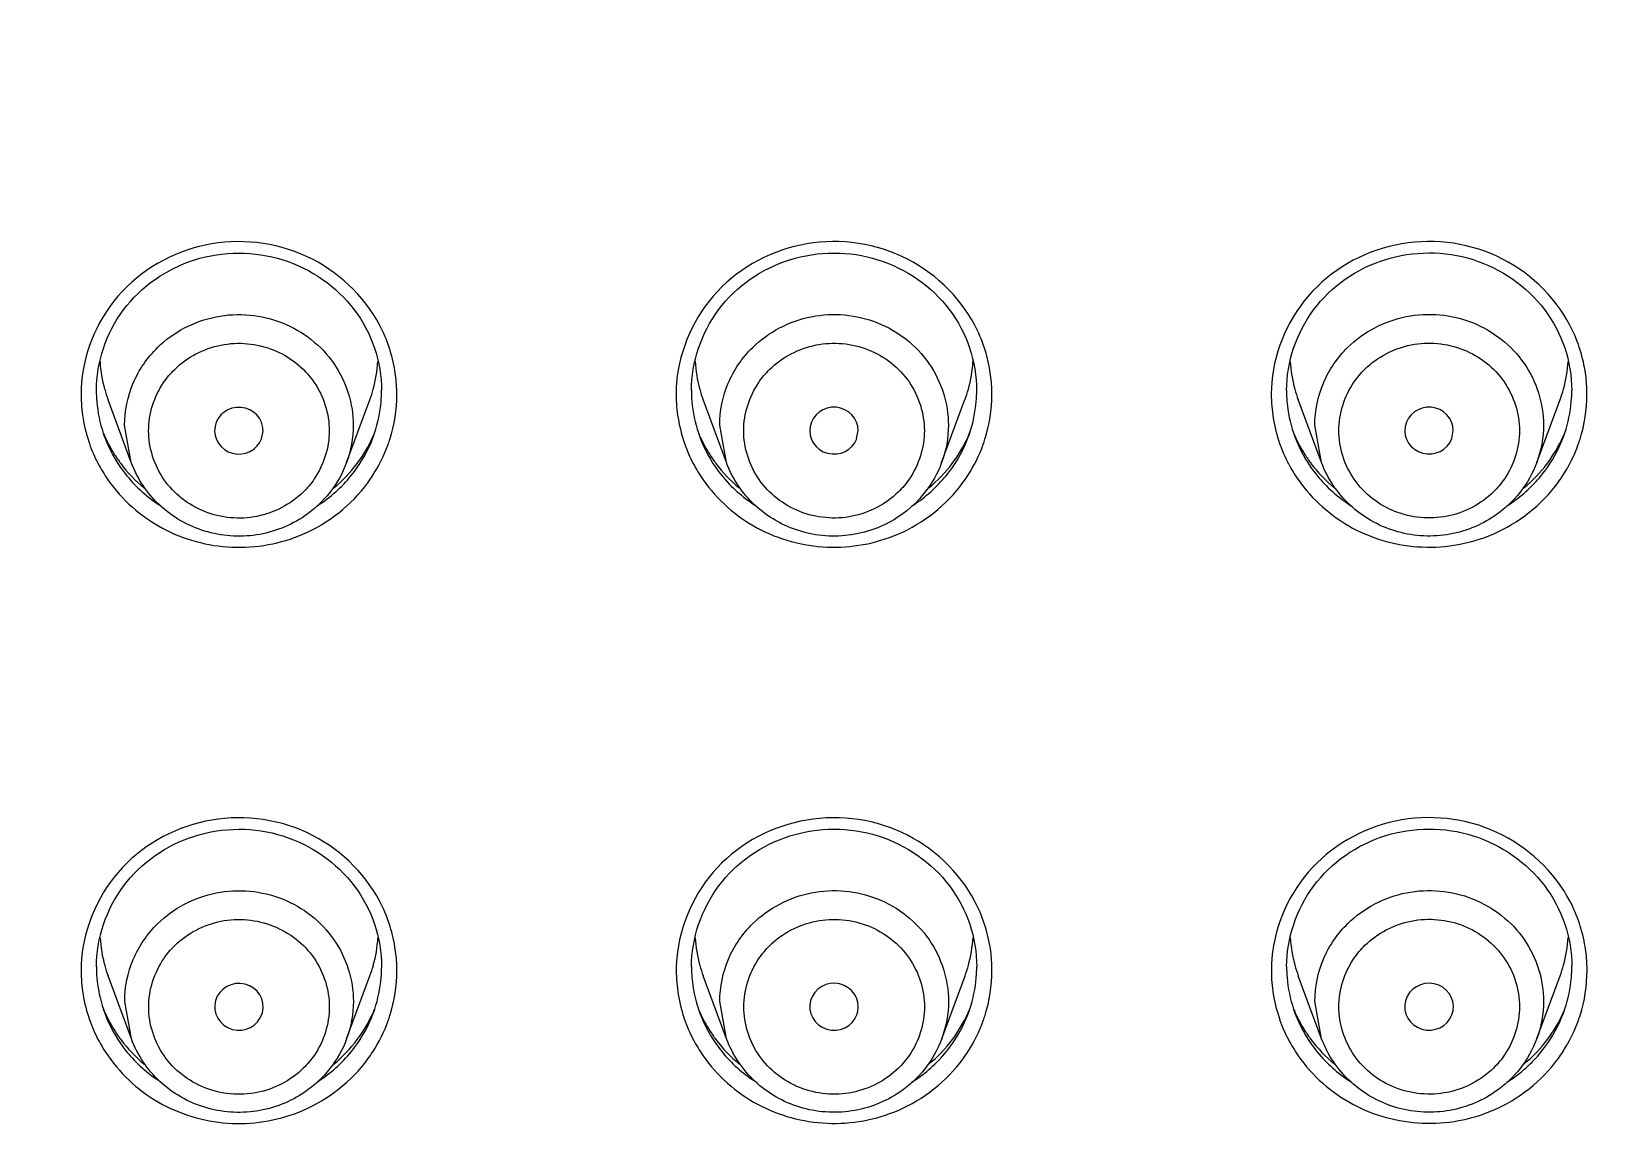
# Model space of a CAD drawing. Extents: x 1777 to 3131, y 3495 to 4487.
# Drawn here: x 2308.2 to 2327.91, y 4092.01 to 4105.7 of the extents above; entities that cross this region are included whole.
import ezdxf

# ---------------------------------------------------------------- set-up
doc = ezdxf.new("R2010")
doc.units = 0
doc.header["$LTSCALE"] = 30
doc.header["$MEASUREMENT"] = 0
for name, color, linetype in [('F3A55-R01_DXF_CONTINUOUS_LINE', 7, 'CONTINUOUS'), ('F3A55-R02_DXF_CONTINUOUS_LINE', 7, 'CONTINUOUS'), ('F3A55-R05_DXF_CONTINUOUS_LINE', 7, 'CONTINUOUS')]:
    doc.layers.add(name, color=color, linetype=linetype)

msp = doc.modelspace()

# ---------------------------------------------------------------- linework, layer by layer
at = {"layer": 'F3A55-R01_DXF_CONTINUOUS_LINE', "color": 9, "linetype": 'Continuous'}
for points, knots in [([(2291.632, 4163.749, 0), (2295.944, 4163.049, 0), (2304.434, 4160.78, 0), (2316.168, 4154.894, 0), (2326.405, 4146.785, 0), (2334.693, 4136.797, 0), (2340.671, 4125.36, 0), (2344.078, 4112.966, 0), (2344.762, 4100.161, 0), (2343.382, 4091.714, 0), (2342.255, 4087.625, 0)], [0, 0, 0, 0, 0.127243, 0.253926, 0.379839, 0.504913, 0.62922, 0.752956, 0.876436, 1, 1, 1, 1]), ([(2343.73, 4100.92, 0), (2343.731, 4107.979, 0), (2341.109, 4122.28, 0), (2329.833, 4140.943, 0), (2312.675, 4154.694, 0), (2298.688, 4159.478, 0), (2291.523, 4160.642, 0)], [0, 0, 0, 0, 0.246653, 0.495135, 0.746378, 1, 1, 1, 1]), ([(2219.682, 4100.723, 0), (2219.681, 4104.615, 0), (2220.475, 4112.433, 0), (2224.002, 4123.683, 0), (2229.73, 4134.05, 0), (2237.432, 4143.13, 0), (2246.816, 4150.577, 0), (2261.054, 4157.948, 0), (2281.172, 4161.836, 0), (2301.291, 4157.954, 0), (2315.533, 4150.591, 0), (2324.917, 4143.144, 0), (2332.626, 4134.07, 0), (2338.356, 4123.704, 0), (2341.887, 4112.455, 0), (2342.683, 4104.638, 0), (2342.683, 4100.746, 0)], [0, 0, 0, 0, 0.061575, 0.123304, 0.185315, 0.247693, 0.310467, 0.373601, 0.500005, 0.626397, 0.689539, 0.752312, 0.814687, 0.876699, 0.938429, 1, 1, 1, 1]), ([(2341.643, 4102.766, 0), (2341.469, 4107.612, 0), (2339.858, 4117.326, 0), (2333.819, 4130.815, 0), (2324.546, 4142.441, 0), (2316.6, 4148.461, 0), (2312.324, 4150.946, 0)], [0, 0, 0, 0, 0.247793, 0.496678, 0.747332, 1, 1, 1, 1]), ([(2308.828, 4048.902, 0), (2313.83, 4051.4, 0), (2323.155, 4057.788, 0), (2333.856, 4070.803, 0), (2340.405, 4086.203, 0), (2341.636, 4097.29, 0), (2341.445, 4102.759, 0)], [0, 0, 0, 0, 0.252968, 0.503673, 0.752384, 1, 1, 1, 1]), ([(2308.919, 4048.68, 0), (2313.942, 4051.189, 0), (2323.305, 4057.604, 0), (2334.044, 4070.675, 0), (2340.613, 4086.141, 0), (2341.84, 4097.274, 0), (2341.643, 4102.766, 0)], [0, 0, 0, 0, 0.252969, 0.503672, 0.752383, 1, 1, 1, 1]), ([(2342.684, 4100.746, 0), (2342.678, 4095.328, 0), (2341.136, 4084.405, 0), (2334.324, 4069.315, 0), (2323.579, 4056.573, 0), (2314.324, 4050.302, 0), (2309.375, 4047.824, 0)], [0, 0, 0, 0, 0.247599, 0.496353, 0.747078, 1, 1, 1, 1])]:
    msp.add_open_spline(points, degree=3, knots=knots, dxfattribs=at)
at = {"layer": 'F3A55-R02_DXF_CONTINUOUS_LINE', "color": 7, "linetype": 'Continuous'}
for p, q in [((2309.112, 4100.657, 0), (2309.112, 4100.656, 0)), ((2312.45, 4100.657, 0), (2312.45, 4100.657, 0)), ((2316.512, 4100.658, 0), (2316.512, 4100.657, 0)), ((2319.85, 4100.658, 0), (2319.85, 4100.659, 0)), ((2323.912, 4100.659, 0), (2323.912, 4100.658, 0)), ((2327.25, 4100.659, 0), (2327.25, 4100.66, 0)), ((2309.113, 4093.493, 0), (2309.113, 4093.492, 0)), ((2312.451, 4093.493, 0), (2312.451, 4093.493, 0)), ((2316.513, 4093.494, 0), (2316.513, 4093.493, 0)), ((2319.851, 4093.494, 0), (2319.851, 4093.494, 0)), ((2323.913, 4093.495, 0), (2323.913, 4093.494, 0)), ((2327.251, 4093.495, 0), (2327.251, 4093.495, 0))]:
    msp.add_line(p, q, dxfattribs=at)
at = {"layer": 'F3A55-R02_DXF_CONTINUOUS_LINE', "color": 9, "linetype": 'Continuous'}
for centre, radius, start, end in [((2310.898, 4101.186, 0), 1.846, 2.0953, 9.2557), ((2318.298, 4101.187, 0), 1.846, 2.0953, 9.2557), ((2325.698, 4101.188, 0), 1.846, 2.0953, 9.2557), ((2310.64, 4101.186, 0), 1.822, 177.6268, 180.006), ((2310.663, 4101.187, 0), 1.845, 180.0194, 189.2553), ((2310.886, 4101.189, 0), 1.858, 342.435, 359.9351), ((2310.908, 4101.186, 0), 1.836, 0.009, 2.0923), ((2318.04, 4101.187, 0), 1.822, 177.6268, 180.006), ((2318.063, 4101.188, 0), 1.845, 180.0194, 189.2553), ((2318.286, 4101.19, 0), 1.858, 342.435, 359.9351), ((2318.308, 4101.187, 0), 1.836, 0.009, 2.0923), ((2325.44, 4101.188, 0), 1.822, 177.6268, 180.006), ((2325.463, 4101.189, 0), 1.845, 180.0194, 189.2553), ((2325.686, 4101.191, 0), 1.858, 342.435, 359.9351), ((2325.708, 4101.189, 0), 1.836, 0.009, 2.0923), ((2318.071, 4101.19, 0), 1.853, 189.275, 199.2994), ((2325.471, 4101.191, 0), 1.853, 189.275, 199.2994), ((2310.671, 4101.189, 0), 1.853, 189.275, 199.2994), ((2310.688, 4101.195, 0), 1.872, 199.3123, 207.6564), ((2310.711, 4101.253, 0), 1.707, 200.4686, 216.8922), ((2310.851, 4101.253, 0), 1.707, 323.1239, 339.5476), ((2310.865, 4101.199, 0), 1.881, 327.0777, 340.3225), ((2310.899, 4101.186, 0), 1.845, 340.3658, 342.4037), ((2318.088, 4101.196, 0), 1.872, 199.3123, 207.6564), ((2318.111, 4101.254, 0), 1.707, 200.4686, 216.8922), ((2318.251, 4101.254, 0), 1.707, 323.1239, 339.5476), ((2318.265, 4101.2, 0), 1.881, 327.0777, 340.3225), ((2318.299, 4101.187, 0), 1.845, 340.3658, 342.4037), ((2325.488, 4101.197, 0), 1.872, 199.3123, 207.6564), ((2325.511, 4101.255, 0), 1.707, 200.4686, 216.8922), ((2325.651, 4101.255, 0), 1.707, 323.1239, 339.5476), ((2325.665, 4101.201, 0), 1.881, 327.0777, 340.3225), ((2325.699, 4101.188, 0), 1.845, 340.3658, 342.4037), ((2310.7, 4101.202, 0), 1.885, 207.6802, 214.8175), ((2318.1, 4101.203, 0), 1.885, 207.6802, 214.8175), ((2325.5, 4101.204, 0), 1.885, 207.6802, 214.8175), ((2310.859, 4101.204, 0), 1.889, 323.8226, 327.0761), ((2318.259, 4101.205, 0), 1.889, 323.8226, 327.0761), ((2325.659, 4101.206, 0), 1.889, 323.8226, 327.0761), ((2310.756, 4101.295, 0), 1.768, 234.8854, 237.9281), ((2310.806, 4101.295, 0), 1.768, 302.0781, 305.1307), ((2318.156, 4101.296, 0), 1.768, 234.8854, 237.9281), ((2318.206, 4101.296, 0), 1.768, 302.0781, 305.1307), ((2325.556, 4101.297, 0), 1.768, 234.8854, 237.9281), ((2325.606, 4101.297, 0), 1.768, 302.0781, 305.1307), ((2310.899, 4094.022, 0), 1.846, 2.0953, 9.2557), ((2318.299, 4094.023, 0), 1.846, 2.0953, 9.2557), ((2325.699, 4094.024, 0), 1.846, 2.0953, 9.2557), ((2310.641, 4094.022, 0), 1.822, 177.6268, 180.006), ((2310.664, 4094.023, 0), 1.845, 180.0194, 189.2553), ((2310.887, 4094.025, 0), 1.858, 342.435, 359.9351), ((2310.909, 4094.022, 0), 1.836, 0.009, 2.0923), ((2318.041, 4094.023, 0), 1.822, 177.6268, 180.006), ((2318.064, 4094.024, 0), 1.845, 180.0194, 189.2553), ((2318.287, 4094.026, 0), 1.858, 342.435, 359.9351), ((2318.309, 4094.023, 0), 1.836, 0.009, 2.0923), ((2325.441, 4094.024, 0), 1.822, 177.6268, 180.006), ((2325.464, 4094.025, 0), 1.845, 180.0194, 189.2553), ((2325.687, 4094.027, 0), 1.858, 342.435, 359.9351), ((2325.709, 4094.024, 0), 1.836, 0.009, 2.0923), ((2310.672, 4094.024, 0), 1.853, 189.275, 199.2994), ((2318.072, 4094.025, 0), 1.853, 189.275, 199.2994), ((2325.472, 4094.027, 0), 1.853, 189.275, 199.2994), ((2310.689, 4094.031, 0), 1.872, 199.3123, 207.6564), ((2310.712, 4094.089, 0), 1.707, 200.4686, 216.8922), ((2310.852, 4094.089, 0), 1.707, 323.1239, 339.5476), ((2310.9, 4094.022, 0), 1.845, 340.3658, 342.4037), ((2318.089, 4094.032, 0), 1.872, 199.3123, 207.6564), ((2318.112, 4094.09, 0), 1.707, 200.4686, 216.8922), ((2318.252, 4094.09, 0), 1.707, 323.1239, 339.5476), ((2318.3, 4094.023, 0), 1.845, 340.3658, 342.4037), ((2325.489, 4094.033, 0), 1.872, 199.3123, 207.6564), ((2325.512, 4094.091, 0), 1.707, 200.4686, 216.8922), ((2325.652, 4094.091, 0), 1.707, 323.1239, 339.5476), ((2325.666, 4094.037, 0), 1.881, 327.0777, 340.3225), ((2325.7, 4094.024, 0), 1.845, 340.3658, 342.4037), ((2310.866, 4094.035, 0), 1.881, 327.0777, 340.3225), ((2318.266, 4094.036, 0), 1.881, 327.0777, 340.3225), ((2310.701, 4094.038, 0), 1.885, 207.6802, 214.8175), ((2310.86, 4094.04, 0), 1.889, 323.8226, 327.0761), ((2318.101, 4094.039, 0), 1.885, 207.6802, 214.8175), ((2318.26, 4094.041, 0), 1.889, 323.8226, 327.0761), ((2325.501, 4094.04, 0), 1.885, 207.6802, 214.8175), ((2325.66, 4094.042, 0), 1.889, 323.8226, 327.0761), ((2310.757, 4094.131, 0), 1.768, 234.8854, 237.9281), ((2310.807, 4094.131, 0), 1.768, 302.0781, 305.1307), ((2318.157, 4094.132, 0), 1.768, 234.8854, 237.9281), ((2318.207, 4094.132, 0), 1.768, 302.0781, 305.1307), ((2325.557, 4094.133, 0), 1.768, 234.8854, 237.9281), ((2325.607, 4094.133, 0), 1.768, 302.0781, 305.1307)]:
    msp.add_arc(centre, radius, start, end, dxfattribs=at)
at = {"layer": 'F3A55-R02_DXF_CONTINUOUS_LINE', "color": 7, "linetype": 'Continuous'}
for centre, radius, start, end in [((2310.66, 4101.238, 0), 1.653, 180.0169, 184.9002), ((2310.689, 4101.241, 0), 1.682, 184.9142, 198.5118), ((2310.873, 4101.241, 0), 1.682, 341.5044, 355.102), ((2310.902, 4101.238, 0), 1.653, 355.1159, 359.9993), ((2318.06, 4101.239, 0), 1.653, 180.0169, 184.9002), ((2318.089, 4101.242, 0), 1.682, 184.9142, 198.5118), ((2318.273, 4101.242, 0), 1.682, 341.5044, 355.102), ((2318.302, 4101.239, 0), 1.653, 355.1159, 359.9993), ((2325.46, 4101.24, 0), 1.653, 180.0169, 184.9002), ((2325.489, 4101.243, 0), 1.682, 184.9142, 198.5118), ((2325.673, 4101.243, 0), 1.682, 341.5044, 355.102), ((2325.702, 4101.241, 0), 1.653, 355.1159, 359.9993), ((2310.674, 4101.237, 0), 1.667, 198.5403, 200.3725), ((2310.689, 4101.369, 0), 1.727, 202.5446, 204.2339), ((2310.873, 4101.369, 0), 1.727, 335.7594, 337.4716), ((2310.888, 4101.237, 0), 1.667, 339.6436, 341.4758), ((2318.074, 4101.238, 0), 1.667, 198.5403, 200.3725), ((2318.089, 4101.37, 0), 1.727, 202.5446, 204.2339), ((2318.273, 4101.37, 0), 1.727, 335.7594, 337.4716), ((2318.288, 4101.238, 0), 1.667, 339.6436, 341.4758), ((2325.474, 4101.239, 0), 1.667, 198.5403, 200.3725), ((2325.489, 4101.371, 0), 1.727, 202.5446, 204.2339), ((2325.673, 4101.371, 0), 1.727, 335.7594, 337.4716), ((2325.688, 4101.239, 0), 1.667, 339.6436, 341.4758), ((2310.705, 4101.376, 0), 1.744, 204.2467, 212.5574), ((2310.852, 4101.379, 0), 1.75, 323.1155, 335.7289), ((2318.105, 4101.378, 0), 1.744, 204.2467, 212.5574), ((2318.252, 4101.38, 0), 1.75, 323.1155, 335.7289), ((2325.505, 4101.379, 0), 1.744, 204.2467, 212.5574), ((2325.652, 4101.382, 0), 1.75, 323.1155, 335.7289), ((2310.711, 4101.38, 0), 1.751, 212.5558, 216.9072), ((2310.744, 4101.407, 0), 1.794, 216.9687, 230.461), ((2310.818, 4101.407, 0), 1.794, 309.5483, 323.0474), ((2318.111, 4101.381, 0), 1.751, 212.5558, 216.9072), ((2318.144, 4101.408, 0), 1.794, 216.9687, 230.461), ((2318.218, 4101.408, 0), 1.794, 309.5483, 323.0474), ((2325.511, 4101.382, 0), 1.751, 212.5558, 216.9072), ((2325.544, 4101.409, 0), 1.794, 216.9687, 230.461), ((2325.618, 4101.409, 0), 1.794, 309.5483, 323.0474), ((2310.661, 4094.074, 0), 1.653, 180.0169, 184.9002), ((2310.903, 4094.074, 0), 1.653, 355.1159, 359.9993), ((2318.061, 4094.075, 0), 1.653, 180.0169, 184.9002), ((2318.303, 4094.075, 0), 1.653, 355.1159, 359.9993), ((2325.461, 4094.076, 0), 1.653, 180.0169, 184.9002), ((2325.703, 4094.076, 0), 1.653, 355.1159, 359.9993), ((2310.69, 4094.077, 0), 1.682, 184.9142, 198.5118), ((2310.874, 4094.077, 0), 1.682, 341.5044, 355.102), ((2318.09, 4094.078, 0), 1.682, 184.9142, 198.5118), ((2318.274, 4094.078, 0), 1.682, 341.5044, 355.102), ((2325.49, 4094.079, 0), 1.682, 184.9142, 198.5118), ((2325.674, 4094.079, 0), 1.682, 341.5044, 355.102), ((2310.675, 4094.073, 0), 1.667, 198.5403, 200.3725), ((2310.69, 4094.205, 0), 1.727, 202.5446, 204.2339), ((2310.706, 4094.212, 0), 1.744, 204.2467, 212.5574), ((2310.853, 4094.215, 0), 1.75, 323.1155, 335.7289), ((2310.874, 4094.205, 0), 1.727, 335.7594, 337.4716), ((2310.889, 4094.073, 0), 1.667, 339.6436, 341.4758), ((2318.075, 4094.074, 0), 1.667, 198.5403, 200.3725), ((2318.09, 4094.206, 0), 1.727, 202.5446, 204.2339), ((2318.106, 4094.213, 0), 1.744, 204.2467, 212.5574), ((2318.253, 4094.216, 0), 1.75, 323.1155, 335.7289), ((2318.274, 4094.206, 0), 1.727, 335.7594, 337.4716), ((2318.289, 4094.074, 0), 1.667, 339.6436, 341.4758), ((2325.475, 4094.075, 0), 1.667, 198.5403, 200.3725), ((2325.49, 4094.207, 0), 1.727, 202.5446, 204.2339), ((2325.506, 4094.214, 0), 1.744, 204.2467, 212.5574), ((2325.653, 4094.217, 0), 1.75, 323.1155, 335.7289), ((2325.674, 4094.207, 0), 1.727, 335.7594, 337.4716), ((2325.689, 4094.075, 0), 1.667, 339.6436, 341.4758), ((2310.712, 4094.216, 0), 1.751, 212.5558, 216.9072), ((2318.112, 4094.217, 0), 1.751, 212.5558, 216.9072), ((2325.512, 4094.218, 0), 1.751, 212.5558, 216.9072), ((2310.745, 4094.243, 0), 1.794, 216.9687, 230.461), ((2310.819, 4094.243, 0), 1.794, 309.5483, 323.0474), ((2318.145, 4094.244, 0), 1.794, 216.9687, 230.461), ((2318.219, 4094.244, 0), 1.794, 309.5483, 323.0474), ((2325.545, 4094.245, 0), 1.794, 216.9687, 230.461), ((2325.619, 4094.245, 0), 1.794, 309.5483, 323.0474)]:
    msp.add_arc(centre, radius, start, end, dxfattribs=at)
at = {"layer": 'F3A55-R02_DXF_CONTINUOUS_LINE', "color": 9, "linetype": 'Continuous'}
for points, knots in [([(2340.26, 4100.555, 0), (2340.26, 4104.294, 0), (2339.495, 4111.803, 0), (2336.102, 4122.608, 0), (2330.597, 4132.564, 0), (2323.194, 4141.284, 0), (2314.18, 4148.434, 0), (2303.903, 4153.743, 0), (2292.762, 4157.01, 0), (2285.032, 4157.745, 0), (2281.173, 4157.744, 0)], [0, 0, 0, 0, 0.123011, 0.246323, 0.370202, 0.494815, 0.620217, 0.746344, 0.873021, 1, 1, 1, 1]), ([(2281.173, 4157.32, 0), (2285.005, 4157.32, 0), (2292.681, 4156.591, 0), (2303.743, 4153.347, 0), (2313.947, 4148.075, 0), (2322.897, 4140.975, 0), (2330.248, 4132.318, 0), (2335.714, 4122.432, 0), (2339.083, 4111.703, 0), (2339.843, 4104.247, 0), (2339.843, 4100.535, 0)], [0, 0, 0, 0, 0.126979, 0.253656, 0.379783, 0.505185, 0.629798, 0.753677, 0.876989, 1, 1, 1, 1]), ([(2312.532, 4102.046, 0), (2312.338, 4102.415, 0), (2311.673, 4103.038, 0), (2310.338, 4103.179, 0), (2309.174, 4102.514, 0), (2308.836, 4101.673, 0), (2308.819, 4101.262, 0)], [0, 0, 0, 0, 0.249381, 0.502551, 0.753689, 1, 1, 1, 1]), ([(2319.932, 4102.047, 0), (2319.738, 4102.416, 0), (2319.073, 4103.039, 0), (2317.738, 4103.18, 0), (2316.574, 4102.515, 0), (2316.236, 4101.674, 0), (2316.219, 4101.263, 0)], [0, 0, 0, 0, 0.249381, 0.502551, 0.753689, 1, 1, 1, 1]), ([(2327.332, 4102.048, 0), (2327.138, 4102.417, 0), (2326.473, 4103.04, 0), (2325.138, 4103.181, 0), (2323.974, 4102.516, 0), (2323.636, 4101.675, 0), (2323.619, 4101.264, 0)], [0, 0, 0, 0, 0.249381, 0.502551, 0.753689, 1, 1, 1, 1]), ([(2340.26, 4100.555, 0), (2340.261, 4096.929, 0), (2339.544, 4089.648, 0), (2336.354, 4079.143, 0), (2331.167, 4069.413, 0), (2324.175, 4060.814, 0), (2315.631, 4053.655, 0), (2305.846, 4048.193, 0), (2295.178, 4044.621, 0), (2287.725, 4043.586, 0), (2283.987, 4043.414, 0)], [0, 0, 0, 0, 0.123071, 0.246424, 0.370316, 0.49491, 0.620269, 0.746349, 0.872998, 1, 1, 1, 1]), ([(2339.843, 4100.535, 0), (2339.844, 4096.939, 0), (2339.133, 4089.717, 0), (2335.973, 4079.299, 0), (2330.836, 4069.646, 0), (2323.908, 4061.113, 0), (2315.443, 4054.005, 0), (2305.746, 4048.576, 0), (2295.171, 4045.019, 0), (2287.782, 4043.98, 0), (2284.075, 4043.803, 0)], [0, 0, 0, 0, 0.123073, 0.246428, 0.370321, 0.494914, 0.620272, 0.74635, 0.872998, 1, 1, 1, 1]), ([(2309.83, 4099.524, 0), (2310.093, 4099.383, 0), (2310.691, 4099.219, 0), (2311.301, 4099.331, 0), (2311.576, 4099.449, 0)], [0, 0, 0, 0, 0.499695, 1, 1, 1, 1]), ([(2317.23, 4099.525, 0), (2317.493, 4099.384, 0), (2318.091, 4099.22, 0), (2318.701, 4099.332, 0), (2318.976, 4099.45, 0)], [0, 0, 0, 0, 0.499695, 1, 1, 1, 1]), ([(2324.63, 4099.526, 0), (2324.893, 4099.385, 0), (2325.491, 4099.221, 0), (2326.101, 4099.333, 0), (2326.376, 4099.451, 0)], [0, 0, 0, 0, 0.499695, 1, 1, 1, 1]), ([(2312.533, 4094.882, 0), (2312.339, 4095.251, 0), (2311.674, 4095.874, 0), (2310.339, 4096.015, 0), (2309.175, 4095.35, 0), (2308.837, 4094.508, 0), (2308.82, 4094.098, 0)], [0, 0, 0, 0, 0.249381, 0.502551, 0.753689, 1, 1, 1, 1]), ([(2319.933, 4094.883, 0), (2319.739, 4095.252, 0), (2319.074, 4095.875, 0), (2317.739, 4096.016, 0), (2316.575, 4095.351, 0), (2316.237, 4094.51, 0), (2316.22, 4094.099, 0)], [0, 0, 0, 0, 0.249381, 0.502551, 0.753689, 1, 1, 1, 1]), ([(2327.333, 4094.884, 0), (2327.139, 4095.253, 0), (2326.474, 4095.876, 0), (2325.139, 4096.017, 0), (2323.975, 4095.352, 0), (2323.637, 4094.511, 0), (2323.62, 4094.1, 0)], [0, 0, 0, 0, 0.249381, 0.502551, 0.753689, 1, 1, 1, 1]), ([(2333.649, 4092.238, 0), (2333.133, 4089.401, 0), (2331.603, 4083.795, 0), (2327.9, 4075.895, 0), (2322.887, 4068.703, 0), (2314.649, 4060.327, 0), (2301.821, 4052.573, 0), (2290.073, 4050.007, 0), (2284.168, 4049.686, 0)], [0, 0, 0, 0, 0.123276, 0.246976, 0.37126, 0.496205, 0.747178, 1, 1, 1, 1]), ([(2309.831, 4092.359, 0), (2310.094, 4092.219, 0), (2310.692, 4092.054, 0), (2311.302, 4092.167, 0), (2311.577, 4092.284, 0)], [0, 0, 0, 0, 0.499695, 1, 1, 1, 1]), ([(2317.231, 4092.361, 0), (2317.494, 4092.22, 0), (2318.092, 4092.055, 0), (2318.702, 4092.168, 0), (2318.977, 4092.285, 0)], [0, 0, 0, 0, 0.499695, 1, 1, 1, 1]), ([(2324.631, 4092.362, 0), (2324.894, 4092.221, 0), (2325.492, 4092.057, 0), (2326.102, 4092.169, 0), (2326.377, 4092.286, 0)], [0, 0, 0, 0, 0.499695, 1, 1, 1, 1])]:
    msp.add_open_spline(points, degree=3, knots=knots, dxfattribs=at)
at = {"layer": 'F3A55-R02_DXF_CONTINUOUS_LINE', "color": 7, "linetype": 'Continuous'}
for points, knots in [([(2309.008, 4101.234, 0), (2309.008, 4101.587, 0), (2309.255, 4102.319, 0), (2310.201, 4102.97, 0), (2311.354, 4102.975, 0), (2311.997, 4102.529, 0), (2312.214, 4102.241, 0)], [0, 0, 0, 0, 0.245001, 0.49554, 0.749435, 1, 1, 1, 1]), ([(2316.408, 4101.235, 0), (2316.408, 4101.588, 0), (2316.655, 4102.32, 0), (2317.601, 4102.971, 0), (2318.754, 4102.976, 0), (2319.397, 4102.53, 0), (2319.614, 4102.242, 0)], [0, 0, 0, 0, 0.245001, 0.49554, 0.749435, 1, 1, 1, 1]), ([(2323.808, 4101.236, 0), (2323.808, 4101.589, 0), (2324.055, 4102.321, 0), (2325.001, 4102.972, 0), (2326.154, 4102.978, 0), (2326.797, 4102.531, 0), (2327.014, 4102.243, 0)], [0, 0, 0, 0, 0.245001, 0.49554, 0.749435, 1, 1, 1, 1]), ([(2283.641, 4042.73, 0), (2287.455, 4042.882, 0), (2295.063, 4043.893, 0), (2305.964, 4047.48, 0), (2315.97, 4053.009, 0), (2324.712, 4060.282, 0), (2331.871, 4069.035, 0), (2337.183, 4078.953, 0), (2340.451, 4089.668, 0), (2341.186, 4097.097, 0), (2341.185, 4100.798, 0)], [0, 0, 0, 0, 0.126971, 0.253597, 0.379663, 0.505021, 0.629623, 0.75353, 0.876905, 1, 1, 1, 1]), ([(2309.009, 4094.07, 0), (2309.009, 4094.422, 0), (2309.256, 4095.155, 0), (2310.202, 4095.806, 0), (2311.355, 4095.811, 0), (2311.998, 4095.365, 0), (2312.215, 4095.077, 0)], [0, 0, 0, 0, 0.245001, 0.49554, 0.749435, 1, 1, 1, 1]), ([(2316.409, 4094.071, 0), (2316.409, 4094.423, 0), (2316.656, 4095.156, 0), (2317.602, 4095.807, 0), (2318.755, 4095.812, 0), (2319.398, 4095.366, 0), (2319.615, 4095.078, 0)], [0, 0, 0, 0, 0.245001, 0.49554, 0.749435, 1, 1, 1, 1]), ([(2323.809, 4094.072, 0), (2323.809, 4094.424, 0), (2324.056, 4095.157, 0), (2325.002, 4095.808, 0), (2326.155, 4095.813, 0), (2326.798, 4095.367, 0), (2327.015, 4095.079, 0)], [0, 0, 0, 0, 0.245001, 0.49554, 0.749435, 1, 1, 1, 1])]:
    msp.add_open_spline(points, degree=3, knots=knots, dxfattribs=at)
for points in [[(2312.214, 4102.241, 0), (2312.323, 4102.098, 0), (2312.409, 4101.935, 0), (2312.467, 4101.764, 0)], [(2319.614, 4102.242, 0), (2319.723, 4102.099, 0), (2319.809, 4101.936, 0), (2319.867, 4101.765, 0)], [(2327.014, 4102.243, 0), (2327.123, 4102.1, 0), (2327.209, 4101.937, 0), (2327.267, 4101.766, 0)], [(2312.467, 4101.764, 0), (2312.524, 4101.594, 0), (2312.554, 4101.413, 0), (2312.554, 4101.234, 0)], [(2319.867, 4101.765, 0), (2319.924, 4101.595, 0), (2319.954, 4101.414, 0), (2319.954, 4101.235, 0)], [(2327.267, 4101.766, 0), (2327.324, 4101.597, 0), (2327.354, 4101.415, 0), (2327.354, 4101.236, 0)], [(2312.215, 4095.077, 0), (2312.324, 4094.933, 0), (2312.41, 4094.77, 0), (2312.468, 4094.6, 0)], [(2319.615, 4095.078, 0), (2319.724, 4094.934, 0), (2319.81, 4094.771, 0), (2319.868, 4094.601, 0)], [(2327.015, 4095.079, 0), (2327.124, 4094.935, 0), (2327.21, 4094.772, 0), (2327.268, 4094.602, 0)], [(2312.468, 4094.6, 0), (2312.525, 4094.43, 0), (2312.555, 4094.249, 0), (2312.555, 4094.07, 0)], [(2319.868, 4094.601, 0), (2319.925, 4094.431, 0), (2319.955, 4094.25, 0), (2319.955, 4094.071, 0)], [(2327.268, 4094.602, 0), (2327.325, 4094.432, 0), (2327.355, 4094.251, 0), (2327.355, 4094.072, 0)]]:
    msp.add_open_spline(points, degree=3, dxfattribs=at)
at = {"layer": 'F3A55-R02_DXF_CONTINUOUS_LINE', "color": 9, "linetype": 'Continuous'}
for points in [[(2312.72, 4101.483, 0), (2312.688, 4101.678, 0), (2312.624, 4101.871, 0), (2312.532, 4102.046, 0)], [(2320.12, 4101.484, 0), (2320.088, 4101.679, 0), (2320.024, 4101.872, 0), (2319.932, 4102.047, 0)], [(2327.52, 4101.485, 0), (2327.488, 4101.68, 0), (2327.424, 4101.873, 0), (2327.332, 4102.048, 0)], [(2309.152, 4100.126, 0), (2309.325, 4099.878, 0), (2309.564, 4099.667, 0), (2309.83, 4099.524, 0)], [(2309.346, 4100.229, 0), (2309.455, 4100.083, 0), (2309.59, 4099.953, 0), (2309.739, 4099.849, 0)], [(2311.824, 4099.849, 0), (2311.973, 4099.954, 0), (2312.107, 4100.083, 0), (2312.216, 4100.229, 0)], [(2316.552, 4100.127, 0), (2316.725, 4099.879, 0), (2316.964, 4099.668, 0), (2317.23, 4099.525, 0)], [(2316.746, 4100.23, 0), (2316.855, 4100.084, 0), (2316.99, 4099.954, 0), (2317.139, 4099.85, 0)], [(2319.224, 4099.85, 0), (2319.373, 4099.955, 0), (2319.507, 4100.084, 0), (2319.616, 4100.23, 0)], [(2323.952, 4100.128, 0), (2324.125, 4099.88, 0), (2324.364, 4099.669, 0), (2324.63, 4099.526, 0)], [(2324.146, 4100.231, 0), (2324.255, 4100.085, 0), (2324.39, 4099.955, 0), (2324.539, 4099.851, 0)], [(2326.624, 4099.851, 0), (2326.773, 4099.956, 0), (2326.907, 4100.085, 0), (2327.016, 4100.231, 0)], [(2311.576, 4099.449, 0), (2311.892, 4099.584, 0), (2312.181, 4099.811, 0), (2312.384, 4100.089, 0)], [(2318.976, 4099.45, 0), (2319.292, 4099.585, 0), (2319.581, 4099.812, 0), (2319.784, 4100.09, 0)], [(2326.376, 4099.451, 0), (2326.692, 4099.586, 0), (2326.981, 4099.813, 0), (2327.184, 4100.091, 0)], [(2312.721, 4094.319, 0), (2312.689, 4094.514, 0), (2312.625, 4094.707, 0), (2312.533, 4094.882, 0)], [(2320.121, 4094.32, 0), (2320.089, 4094.515, 0), (2320.025, 4094.708, 0), (2319.933, 4094.883, 0)], [(2327.521, 4094.321, 0), (2327.489, 4094.516, 0), (2327.425, 4094.709, 0), (2327.333, 4094.884, 0)], [(2309.347, 4093.064, 0), (2309.456, 4092.919, 0), (2309.591, 4092.789, 0), (2309.74, 4092.684, 0)], [(2311.825, 4092.685, 0), (2311.974, 4092.789, 0), (2312.108, 4092.919, 0), (2312.217, 4093.065, 0)], [(2316.747, 4093.065, 0), (2316.856, 4092.92, 0), (2316.991, 4092.79, 0), (2317.14, 4092.685, 0)], [(2319.225, 4092.686, 0), (2319.374, 4092.791, 0), (2319.508, 4092.92, 0), (2319.617, 4093.066, 0)], [(2324.147, 4093.066, 0), (2324.256, 4092.921, 0), (2324.391, 4092.791, 0), (2324.54, 4092.686, 0)], [(2326.625, 4092.687, 0), (2326.774, 4092.792, 0), (2326.908, 4092.921, 0), (2327.017, 4093.067, 0)], [(2309.153, 4092.962, 0), (2309.326, 4092.713, 0), (2309.565, 4092.502, 0), (2309.831, 4092.359, 0)], [(2311.577, 4092.284, 0), (2311.893, 4092.42, 0), (2312.182, 4092.647, 0), (2312.385, 4092.924, 0)], [(2316.553, 4092.963, 0), (2316.726, 4092.714, 0), (2316.965, 4092.503, 0), (2317.231, 4092.361, 0)], [(2318.977, 4092.285, 0), (2319.293, 4092.421, 0), (2319.582, 4092.648, 0), (2319.785, 4092.925, 0)], [(2323.953, 4092.964, 0), (2324.126, 4092.715, 0), (2324.365, 4092.504, 0), (2324.631, 4092.362, 0)], [(2326.377, 4092.286, 0), (2326.693, 4092.422, 0), (2326.982, 4092.649, 0), (2327.185, 4092.926, 0)]]:
    msp.add_open_spline(points, degree=3, dxfattribs=at)
at = {"layer": 'F3A55-R05_DXF_CONTINUOUS_LINE', "color": 7, "linetype": 'Continuous'}
for p, q in [((2309.443, 4100.339, 0), (2309.153, 4101.12, 0)), ((2312.119, 4100.339, 0), (2312.409, 4101.121, 0)), ((2316.843, 4100.34, 0), (2316.553, 4101.122, 0)), ((2319.519, 4100.34, 0), (2319.809, 4101.122, 0)), ((2324.243, 4100.341, 0), (2323.953, 4101.123, 0)), ((2326.919, 4100.341, 0), (2327.209, 4101.123, 0)), ((2311.063, 4100.636, 0), (2311.081, 4100.736, 0)), ((2318.462, 4100.636, 0), (2318.481, 4100.737, 0)), ((2325.862, 4100.637, 0), (2325.881, 4100.738, 0)), ((2309.444, 4093.174, 0), (2309.154, 4093.956, 0)), ((2312.12, 4093.175, 0), (2312.41, 4093.957, 0)), ((2316.844, 4093.175, 0), (2316.554, 4093.957, 0)), ((2319.52, 4093.176, 0), (2319.81, 4093.958, 0)), ((2324.244, 4093.176, 0), (2323.954, 4093.958, 0)), ((2326.92, 4093.177, 0), (2327.21, 4093.959, 0)), ((2311.069, 4093.488, 0), (2311.073, 4093.501, 0)), ((2318.464, 4093.474, 0), (2318.477, 4093.516, 0)), ((2325.864, 4093.474, 0), (2325.878, 4093.526, 0))]:
    msp.add_line(p, q, dxfattribs=at)
at = {"layer": 'F3A55-R05_DXF_CONTINUOUS_LINE', "color": 9, "linetype": 'Continuous'}
for p, q in [((2309.443, 4100.339, 0), (2309.36, 4100.804, 0)), ((2316.843, 4100.34, 0), (2316.76, 4100.805, 0)), ((2324.243, 4100.341, 0), (2324.16, 4100.806, 0)), ((2309.444, 4093.174, 0), (2309.361, 4093.64, 0)), ((2316.844, 4093.175, 0), (2316.761, 4093.641, 0)), ((2324.244, 4093.176, 0), (2324.161, 4093.642, 0))]:
    msp.add_line(p, q, dxfattribs=at)
at = {"layer": 'F3A55-R05_DXF_CONTINUOUS_LINE', "color": 7, "linetype": 'Continuous'}
for centre, radius, start, end in [((2310.69, 4101.69, 0), 1.639, 183.3182, 195.5358), ((2310.872, 4101.69, 0), 1.639, 344.4804, 356.6962), ((2318.09, 4101.691, 0), 1.639, 183.3182, 195.5358), ((2318.272, 4101.691, 0), 1.639, 344.4804, 356.6962), ((2325.49, 4101.692, 0), 1.639, 183.3182, 195.5358), ((2325.672, 4101.692, 0), 1.639, 344.4804, 356.6962), ((2310.679, 4101.687, 0), 1.627, 195.5407, 200.3712), ((2310.883, 4101.687, 0), 1.628, 339.6486, 344.475), ((2318.079, 4101.688, 0), 1.628, 195.5417, 200.3679), ((2318.283, 4101.688, 0), 1.628, 339.6486, 344.475), ((2325.479, 4101.689, 0), 1.628, 195.5417, 200.3679), ((2325.683, 4101.689, 0), 1.628, 339.6486, 344.475), ((2310.691, 4094.526, 0), 1.639, 183.3182, 195.5358), ((2310.873, 4094.526, 0), 1.639, 344.4804, 356.6962), ((2318.091, 4094.527, 0), 1.639, 183.3182, 195.5358), ((2318.273, 4094.527, 0), 1.639, 344.4804, 356.6962), ((2325.491, 4094.528, 0), 1.639, 183.3182, 195.5358), ((2325.673, 4094.528, 0), 1.639, 344.4804, 356.6962), ((2310.68, 4094.523, 0), 1.628, 195.5417, 200.3679), ((2310.884, 4094.523, 0), 1.628, 339.6486, 344.475), ((2318.08, 4094.524, 0), 1.628, 195.5417, 200.3679), ((2318.284, 4094.524, 0), 1.628, 339.6486, 344.475), ((2325.48, 4094.525, 0), 1.628, 195.5417, 200.3679), ((2325.684, 4094.525, 0), 1.628, 339.6486, 344.475)]:
    msp.add_arc(centre, radius, start, end, dxfattribs=at)
for centre, major_axis, ratio, start_param, end_param in [((2310.78, 4100.736, 0), (0.301, 0), 0.967873, 0, 5.932267), ((2318.18, 4100.737, 0), (0.301, 0), 0.967741, 0, 5.930943), ((2325.58, 4100.738, 0), (0.301, 0), 0.967616, 0, 5.929872), ((2310.781, 4093.572, 0), (0.301, -0.001), 0.967659, -0.240944, 5.996405), ((2318.181, 4093.573, 0), (0.302, -0.001), 0.967367, -0.192375, 5.941353), ((2325.58, 4093.574, 0), (0.302, -0.002), 0.96701, -0.159179, 5.940869)]:
    msp.add_ellipse(centre, major_axis=major_axis, ratio=ratio, start_param=start_param, end_param=end_param, dxfattribs=at)
at = {"layer": 'F3A55-R05_DXF_CONTINUOUS_LINE', "color": 9, "linetype": 'Continuous'}
for points, knots in [([(2309.77, 4101.771, 0), (2309.965, 4101.963, 0), (2310.485, 4102.234, 0), (2311.347, 4102.154, 0), (2312.028, 4101.625, 0), (2312.203, 4101.072, 0), (2312.203, 4100.804, 0)], [0, 0, 0, 0, 0.251321, 0.504345, 0.754245, 1, 1, 1, 1]), ([(2317.17, 4101.772, 0), (2317.365, 4101.964, 0), (2317.885, 4102.235, 0), (2318.747, 4102.155, 0), (2319.428, 4101.626, 0), (2319.603, 4101.073, 0), (2319.603, 4100.806, 0)], [0, 0, 0, 0, 0.251321, 0.504345, 0.754245, 1, 1, 1, 1]), ([(2324.57, 4101.773, 0), (2324.765, 4101.965, 0), (2325.285, 4102.237, 0), (2326.147, 4102.156, 0), (2326.828, 4101.627, 0), (2327.003, 4101.074, 0), (2327.003, 4100.807, 0)], [0, 0, 0, 0, 0.251321, 0.504345, 0.754245, 1, 1, 1, 1]), ([(2309.36, 4100.804, 0), (2309.36, 4100.982, 0), (2309.433, 4101.343, 0), (2309.642, 4101.646, 0), (2309.77, 4101.771, 0)], [0, 0, 0, 0, 0.497793, 1, 1, 1, 1]), ([(2309.982, 4101.499, 0), (2310.137, 4101.651, 0), (2310.547, 4101.865, 0), (2311.228, 4101.802, 0), (2311.766, 4101.384, 0), (2311.904, 4100.947, 0), (2311.904, 4100.736, 0)], [0, 0, 0, 0, 0.251337, 0.504345, 0.754229, 1, 1, 1, 1]), ([(2316.76, 4100.805, 0), (2316.76, 4100.983, 0), (2316.833, 4101.344, 0), (2317.042, 4101.647, 0), (2317.17, 4101.772, 0)], [0, 0, 0, 0, 0.497793, 1, 1, 1, 1]), ([(2317.382, 4101.5, 0), (2317.537, 4101.652, 0), (2317.947, 4101.866, 0), (2318.628, 4101.803, 0), (2319.166, 4101.385, 0), (2319.304, 4100.948, 0), (2319.304, 4100.737, 0)], [0, 0, 0, 0, 0.251337, 0.504345, 0.754229, 1, 1, 1, 1]), ([(2324.16, 4100.806, 0), (2324.16, 4100.984, 0), (2324.233, 4101.345, 0), (2324.442, 4101.648, 0), (2324.57, 4101.773, 0)], [0, 0, 0, 0, 0.497793, 1, 1, 1, 1]), ([(2324.782, 4101.502, 0), (2324.937, 4101.653, 0), (2325.347, 4101.867, 0), (2326.028, 4101.804, 0), (2326.566, 4101.386, 0), (2326.704, 4100.949, 0), (2326.704, 4100.738, 0)], [0, 0, 0, 0, 0.251337, 0.504345, 0.754229, 1, 1, 1, 1]), ([(2309.658, 4100.736, 0), (2309.658, 4100.945, 0), (2309.75, 4101.234, 0), (2309.931, 4101.449, 0), (2309.982, 4101.499, 0)], [0, 0, 0, 0, 0.745726, 1, 1, 1, 1]), ([(2317.058, 4100.737, 0), (2317.058, 4100.946, 0), (2317.15, 4101.236, 0), (2317.331, 4101.45, 0), (2317.382, 4101.5, 0)], [0, 0, 0, 0, 0.745726, 1, 1, 1, 1]), ([(2324.458, 4100.738, 0), (2324.458, 4100.947, 0), (2324.55, 4101.237, 0), (2324.731, 4101.452, 0), (2324.782, 4101.502, 0)], [0, 0, 0, 0, 0.745726, 1, 1, 1, 1]), ([(2311.58, 4099.972, 0), (2311.425, 4099.821, 0), (2311.015, 4099.606, 0), (2310.334, 4099.67, 0), (2309.796, 4100.087, 0), (2309.658, 4100.524, 0), (2309.658, 4100.736, 0)], [0, 0, 0, 0, 0.251337, 0.504345, 0.754229, 1, 1, 1, 1]), ([(2311.904, 4100.736, 0), (2311.904, 4100.527, 0), (2311.813, 4100.237, 0), (2311.631, 4100.022, 0), (2311.58, 4099.972, 0)], [0, 0, 0, 0, 0.745726, 1, 1, 1, 1]), ([(2318.98, 4099.973, 0), (2318.825, 4099.822, 0), (2318.415, 4099.607, 0), (2317.734, 4099.671, 0), (2317.196, 4100.088, 0), (2317.058, 4100.525, 0), (2317.058, 4100.737, 0)], [0, 0, 0, 0, 0.251337, 0.504345, 0.754229, 1, 1, 1, 1]), ([(2319.304, 4100.737, 0), (2319.304, 4100.528, 0), (2319.213, 4100.238, 0), (2319.031, 4100.023, 0), (2318.98, 4099.973, 0)], [0, 0, 0, 0, 0.745726, 1, 1, 1, 1]), ([(2326.38, 4099.974, 0), (2326.225, 4099.823, 0), (2325.815, 4099.608, 0), (2325.134, 4099.672, 0), (2324.596, 4100.089, 0), (2324.458, 4100.526, 0), (2324.458, 4100.738, 0)], [0, 0, 0, 0, 0.251337, 0.504345, 0.754229, 1, 1, 1, 1]), ([(2326.704, 4100.738, 0), (2326.704, 4100.529, 0), (2326.613, 4100.239, 0), (2326.431, 4100.024, 0), (2326.38, 4099.974, 0)], [0, 0, 0, 0, 0.745726, 1, 1, 1, 1]), ([(2309.771, 4094.607, 0), (2309.966, 4094.799, 0), (2310.486, 4095.07, 0), (2311.348, 4094.99, 0), (2312.029, 4094.461, 0), (2312.204, 4093.908, 0), (2312.204, 4093.64, 0)], [0, 0, 0, 0, 0.251321, 0.504345, 0.754245, 1, 1, 1, 1]), ([(2317.171, 4094.608, 0), (2317.366, 4094.8, 0), (2317.886, 4095.071, 0), (2318.748, 4094.991, 0), (2319.429, 4094.462, 0), (2319.604, 4093.909, 0), (2319.604, 4093.641, 0)], [0, 0, 0, 0, 0.251321, 0.504345, 0.754245, 1, 1, 1, 1]), ([(2324.571, 4094.609, 0), (2324.766, 4094.801, 0), (2325.286, 4095.072, 0), (2326.148, 4094.992, 0), (2326.829, 4094.463, 0), (2327.004, 4093.91, 0), (2327.004, 4093.642, 0)], [0, 0, 0, 0, 0.251321, 0.504345, 0.754245, 1, 1, 1, 1]), ([(2309.361, 4093.64, 0), (2309.361, 4093.818, 0), (2309.434, 4094.179, 0), (2309.643, 4094.481, 0), (2309.771, 4094.607, 0)], [0, 0, 0, 0, 0.497793, 1, 1, 1, 1]), ([(2309.983, 4094.335, 0), (2310.138, 4094.487, 0), (2310.548, 4094.701, 0), (2311.229, 4094.637, 0), (2311.767, 4094.22, 0), (2311.905, 4093.783, 0), (2311.905, 4093.572, 0)], [0, 0, 0, 0, 0.251337, 0.504345, 0.754229, 1, 1, 1, 1]), ([(2316.761, 4093.641, 0), (2316.761, 4093.819, 0), (2316.834, 4094.18, 0), (2317.043, 4094.482, 0), (2317.171, 4094.608, 0)], [0, 0, 0, 0, 0.497793, 1, 1, 1, 1]), ([(2317.383, 4094.336, 0), (2317.538, 4094.488, 0), (2317.948, 4094.702, 0), (2318.629, 4094.638, 0), (2319.167, 4094.221, 0), (2319.305, 4093.784, 0), (2319.305, 4093.573, 0)], [0, 0, 0, 0, 0.251337, 0.504345, 0.754229, 1, 1, 1, 1]), ([(2324.161, 4093.642, 0), (2324.161, 4093.82, 0), (2324.234, 4094.181, 0), (2324.443, 4094.484, 0), (2324.571, 4094.609, 0)], [0, 0, 0, 0, 0.497793, 1, 1, 1, 1]), ([(2324.783, 4094.337, 0), (2324.938, 4094.489, 0), (2325.348, 4094.703, 0), (2326.029, 4094.64, 0), (2326.567, 4094.222, 0), (2326.705, 4093.785, 0), (2326.705, 4093.574, 0)], [0, 0, 0, 0, 0.251337, 0.504345, 0.754229, 1, 1, 1, 1]), ([(2309.659, 4093.571, 0), (2309.659, 4093.781, 0), (2309.751, 4094.07, 0), (2309.932, 4094.285, 0), (2309.983, 4094.335, 0)], [0, 0, 0, 0, 0.745726, 1, 1, 1, 1]), ([(2317.059, 4093.572, 0), (2317.059, 4093.782, 0), (2317.151, 4094.071, 0), (2317.332, 4094.286, 0), (2317.383, 4094.336, 0)], [0, 0, 0, 0, 0.745726, 1, 1, 1, 1]), ([(2324.459, 4093.573, 0), (2324.459, 4093.783, 0), (2324.551, 4094.072, 0), (2324.732, 4094.287, 0), (2324.783, 4094.337, 0)], [0, 0, 0, 0, 0.745726, 1, 1, 1, 1]), ([(2311.581, 4092.808, 0), (2311.426, 4092.656, 0), (2311.016, 4092.442, 0), (2310.335, 4092.506, 0), (2309.797, 4092.923, 0), (2309.659, 4093.36, 0), (2309.659, 4093.571, 0)], [0, 0, 0, 0, 0.251337, 0.504345, 0.754229, 1, 1, 1, 1]), ([(2311.905, 4093.572, 0), (2311.905, 4093.362, 0), (2311.814, 4093.073, 0), (2311.632, 4092.858, 0), (2311.581, 4092.808, 0)], [0, 0, 0, 0, 0.745726, 1, 1, 1, 1]), ([(2318.981, 4092.809, 0), (2318.826, 4092.657, 0), (2318.416, 4092.443, 0), (2317.735, 4092.507, 0), (2317.197, 4092.924, 0), (2317.059, 4093.361, 0), (2317.059, 4093.572, 0)], [0, 0, 0, 0, 0.251337, 0.504345, 0.754229, 1, 1, 1, 1]), ([(2319.305, 4093.573, 0), (2319.305, 4093.363, 0), (2319.214, 4093.074, 0), (2319.032, 4092.859, 0), (2318.981, 4092.809, 0)], [0, 0, 0, 0, 0.745726, 1, 1, 1, 1]), ([(2326.381, 4092.81, 0), (2326.226, 4092.658, 0), (2325.816, 4092.444, 0), (2325.135, 4092.508, 0), (2324.597, 4092.925, 0), (2324.459, 4093.362, 0), (2324.459, 4093.573, 0)], [0, 0, 0, 0, 0.251337, 0.504345, 0.754229, 1, 1, 1, 1]), ([(2326.705, 4093.574, 0), (2326.705, 4093.364, 0), (2326.614, 4093.075, 0), (2326.432, 4092.86, 0), (2326.381, 4092.81, 0)], [0, 0, 0, 0, 0.745726, 1, 1, 1, 1])]:
    msp.add_open_spline(points, degree=3, knots=knots, dxfattribs=at)
for points in [[(2312.203, 4100.804, 0), (2312.203, 4100.647, 0), (2312.174, 4100.487, 0), (2312.119, 4100.339, 0)], [(2319.603, 4100.806, 0), (2319.603, 4100.648, 0), (2319.574, 4100.488, 0), (2319.519, 4100.34, 0)], [(2327.003, 4100.807, 0), (2327.003, 4100.649, 0), (2326.974, 4100.489, 0), (2326.919, 4100.341, 0)], [(2312.204, 4093.64, 0), (2312.204, 4093.483, 0), (2312.175, 4093.323, 0), (2312.12, 4093.175, 0)], [(2319.604, 4093.641, 0), (2319.604, 4093.484, 0), (2319.575, 4093.324, 0), (2319.52, 4093.176, 0)], [(2327.004, 4093.642, 0), (2327.004, 4093.485, 0), (2326.975, 4093.325, 0), (2326.92, 4093.177, 0)]]:
    msp.add_open_spline(points, degree=3, dxfattribs=at)
at = {"layer": 'F3A55-R05_DXF_CONTINUOUS_LINE', "color": 7, "linetype": 'Continuous'}
for points in [[(2311.599, 4099.676, 0), (2311.422, 4099.555, 0), (2311.005, 4099.391, 0), (2310.341, 4099.441, 0), (2309.765, 4099.77, 0), (2309.517, 4100.139, 0), (2309.443, 4100.339, 0)], [(2318.999, 4099.677, 0), (2318.822, 4099.556, 0), (2318.405, 4099.392, 0), (2317.741, 4099.442, 0), (2317.165, 4099.771, 0), (2316.917, 4100.14, 0), (2316.843, 4100.34, 0)], [(2326.399, 4099.678, 0), (2326.222, 4099.557, 0), (2325.805, 4099.393, 0), (2325.141, 4099.443, 0), (2324.565, 4099.772, 0), (2324.317, 4100.142, 0), (2324.243, 4100.341, 0)], [(2311.6, 4092.512, 0), (2311.423, 4092.39, 0), (2311.006, 4092.227, 0), (2310.342, 4092.276, 0), (2309.766, 4092.605, 0), (2309.518, 4092.975, 0), (2309.444, 4093.174, 0)], [(2319, 4092.513, 0), (2318.823, 4092.391, 0), (2318.406, 4092.228, 0), (2317.742, 4092.277, 0), (2317.166, 4092.606, 0), (2316.918, 4092.976, 0), (2316.844, 4093.175, 0)], [(2326.4, 4092.514, 0), (2326.223, 4092.392, 0), (2325.806, 4092.229, 0), (2325.142, 4092.278, 0), (2324.566, 4092.608, 0), (2324.318, 4092.977, 0), (2324.244, 4093.176, 0)]]:
    msp.add_open_spline(points, degree=3, knots=[0, 0, 0, 0, 0.250689, 0.502054, 0.752115, 1, 1, 1, 1], dxfattribs=at)
for points in [[(2312.119, 4100.339, 0), (2312.07, 4100.206, 0), (2311.999, 4100.08, 0), (2311.912, 4099.969, 0)], [(2319.519, 4100.34, 0), (2319.47, 4100.207, 0), (2319.399, 4100.081, 0), (2319.312, 4099.97, 0)], [(2326.919, 4100.341, 0), (2326.87, 4100.208, 0), (2326.799, 4100.082, 0), (2326.712, 4099.971, 0)], [(2311.912, 4099.969, 0), (2311.824, 4099.856, 0), (2311.717, 4099.757, 0), (2311.599, 4099.676, 0)], [(2319.312, 4099.97, 0), (2319.224, 4099.857, 0), (2319.117, 4099.758, 0), (2318.999, 4099.677, 0)], [(2326.712, 4099.971, 0), (2326.624, 4099.859, 0), (2326.517, 4099.759, 0), (2326.399, 4099.678, 0)], [(2312.12, 4093.175, 0), (2312.071, 4093.042, 0), (2312, 4092.916, 0), (2311.913, 4092.805, 0)], [(2319.52, 4093.176, 0), (2319.471, 4093.043, 0), (2319.4, 4092.917, 0), (2319.313, 4092.806, 0)], [(2326.92, 4093.177, 0), (2326.871, 4093.044, 0), (2326.8, 4092.918, 0), (2326.713, 4092.807, 0)], [(2311.913, 4092.805, 0), (2311.825, 4092.692, 0), (2311.718, 4092.592, 0), (2311.6, 4092.512, 0)], [(2319.313, 4092.806, 0), (2319.225, 4092.693, 0), (2319.118, 4092.593, 0), (2319, 4092.513, 0)], [(2326.713, 4092.807, 0), (2326.625, 4092.694, 0), (2326.518, 4092.594, 0), (2326.4, 4092.514, 0)]]:
    msp.add_open_spline(points, degree=3, dxfattribs=at)

doc.saveas('drawing.dxf')
